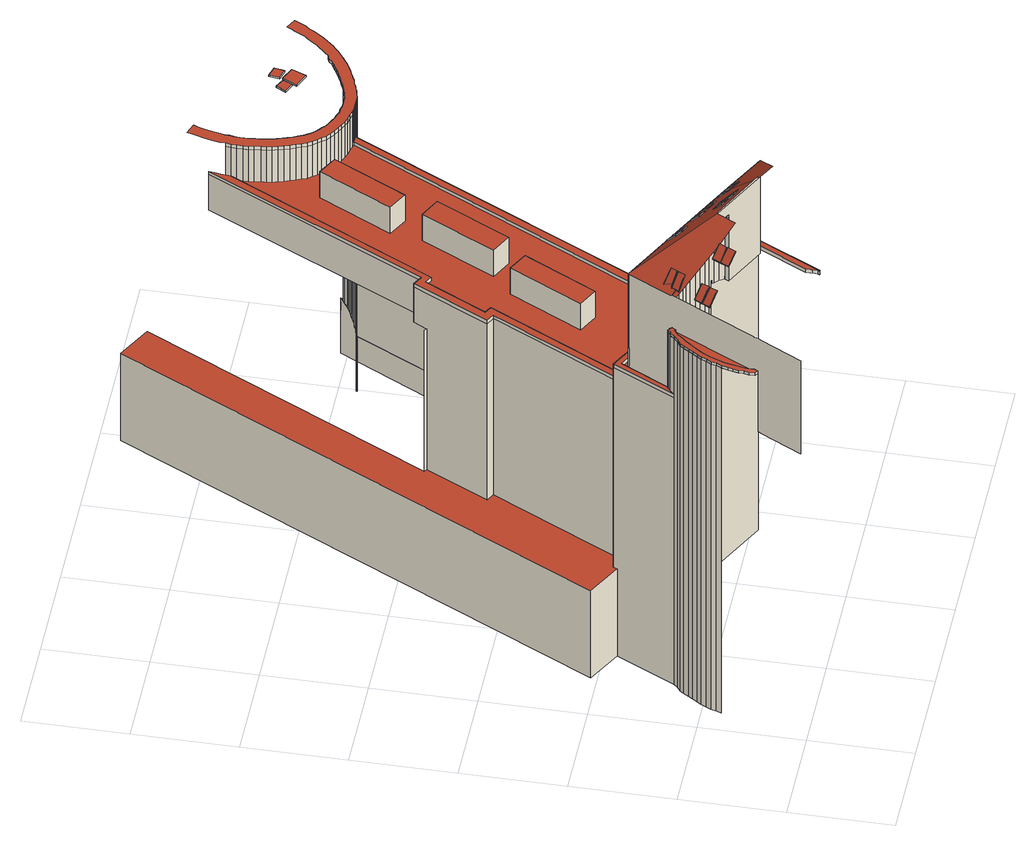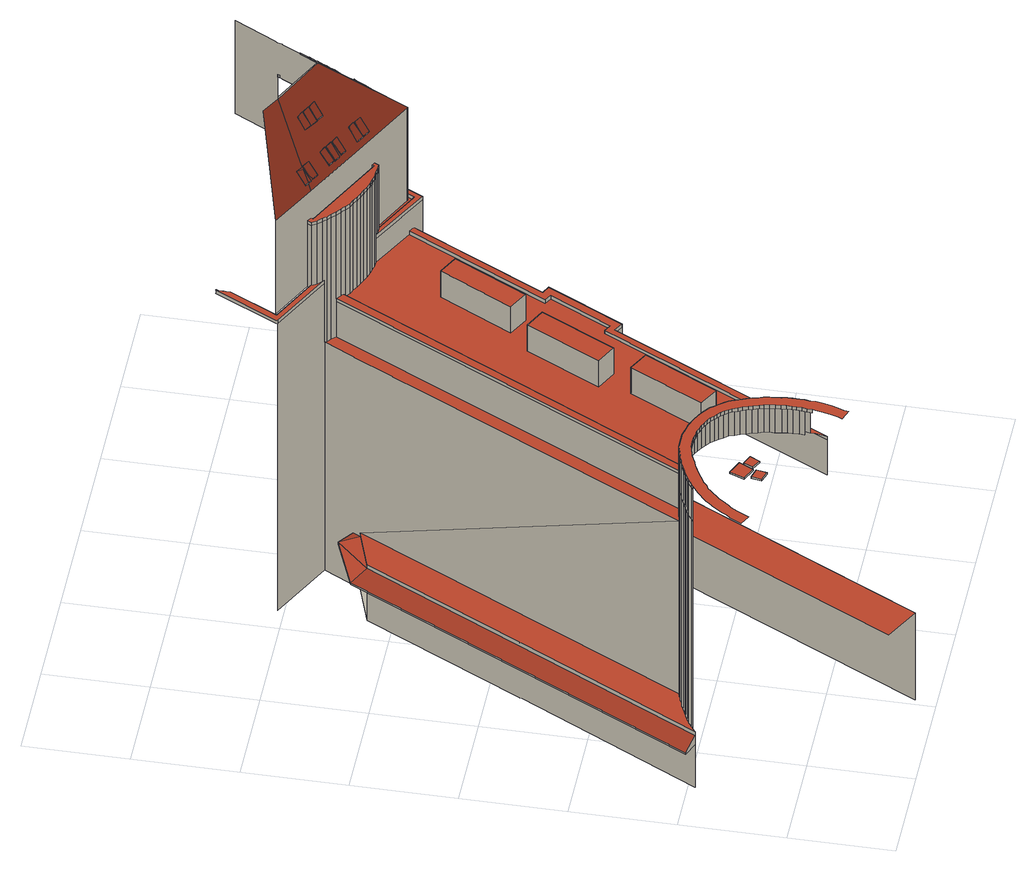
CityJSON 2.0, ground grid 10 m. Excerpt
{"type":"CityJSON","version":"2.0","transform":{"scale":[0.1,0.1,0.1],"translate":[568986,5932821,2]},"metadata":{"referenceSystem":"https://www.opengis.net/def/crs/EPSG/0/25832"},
"CityObjects":{
"building1":{"type":"Building","attributes":{"Grundfläche 2D":"5160.210936","Grundhöhe NN":"2.251"},"children":["building1-1","building1-2","building1-3","building1-4","building1-5","building1-6","building1-7","building1-8","building1-9","building1-10","building1-11","building1-12","building1-13","building1-14","building1-15","building1-16","building1-17","building1-18","building1-19","building1-20","building1-21","building1-22","building1-23"],"geometry":[{"type":"MultiSurface","lod":"3","boundaries":[[[0,1,2,3]],[[1,4,5,2]],[[4,6,7,5]],[[6,8,9,7]],[[8,10,11,9]],[[12,13,14,15,16,17,18,19,20,21,22,23,24,10,8,6,4,1,0,25,26,27,28,29,30,31,32,33,34]],[[10,24,35,11]],[[24,23,36,35]],[[13,12,34,33,32,37,38,39,40,41,42,43,44,45,46,47,48,49,50,51]],[[23,22,52,36]],[[22,21,53,52]],[[21,20,54,53]],[[19,55,56,57,54,20]],[[56,55,19,18,58,59]],[[60,59,58,18,17,16,61,62]],[[62,61,16,15,14,13,51,63,64]],[[65,46,65,66]],[[45,67,68,69,70,48,47,46],[65,46,65,66]],[[71,57,56,72,73,74,75,76,77]],[[76,78,79,77]],[[80,81,82,74,73,72,56,59,60,62,64,63,51,50,49,83,84]],[[85,86,87,88,75,74,82,89,90]],[[91,70,69,92,93]],[[94,95,84,83,96]],[[94,96,97,98]],[[99,100,101,102]],[[103,104,94,98,105,106]],[[80,84,95,94,104,103,107,81]],[[90,108,109,85]],[[81,107,103,110,111,82]],[[110,103,106,112]],[[111,110,113,114,89,82]],[[115,116,88,87]],[[113,110,112,117]],[[118,119,114,113]],[[118,113,117,120]],[[121,122,119,118]],[[121,118,120,123]],[[124,48,70,91,125,126]],[[127,128,122,121]],[[100,129,130,101]],[[127,121,123,131]],[[132,133,128,127]],[[132,127,131,134]],[[115,87,86,135]],[[136,137,133,132]],[[136,132,134,138]],[[129,100,99,139]],[[140,141,137,136]],[[142,143,144,139,99,102,97,96,83,49,48,124,145,146,147]],[[148,149,150,151,152,153,154,155,156,157,158,159,138,134,131,123,120,117,112,106,105,98,97,102,101,130,144,143,160,161]],[[140,136,138,159]],[[162,163,141,140]],[[162,140,159,158]],[[164,165,163,162]],[[164,162,158,157]],[[166,167,165,164]],[[166,164,157,156]],[[91,168,145,124,126,125]],[[169,167,166,170,171,172,173]],[[171,170,166,156,155,154]],[[171,174,175,172]],[[176,177,178,179]],[[126,124,126,125]],[[174,171,154,153]],[[175,174,180,181,182,183]],[[180,174,153,152]],[[184,185,181,180]],[[180,152,151,184]],[[129,139,144,130]],[[186,187,188,184,151,150,149,148]],[[189,190,191,185,184,188,187,186,192,193]],[[193,192,186,194,195,196]],[[194,186,148,161]],[[197,115,135,198]],[[142,199,160,143]],[[197,200,116,115]],[[199,142,147,201,202]],[[196,195,194,199,202,201]],[[199,194,161,160]],[[177,203,204,178]],[[88,116,200,205,206,207,208,78,76,75]],[[176,209,203,177]],[[78,208,210,79]],[[211,109,108,212]],[[213,214,215,191,190]],[[209,176,179,216]],[[217,197,198,218]],[[205,200,197,217,219,220]],[[221,211,212,222]],[[191,215,223,224,225,226,227,228]],[[203,209,216,204]],[[229,206,205,220]],[[230,231,226,225,224,223,232,233]],[[234,235,219,217]],[[236,221,222,237]],[[234,217,218,238]],[[198,135,86,85,109,211,221,236,239,240,241,242,243,238,218]],[[244,245,246,247]],[[245,248,249,246]],[[244,250,248,245]],[[250,244,247,251]],[[227,252,253,254,255,256,257,182,181,185,191,228]],[[133,137,141,163,165,167,169,258,259,260,261,262,263,264,265,266,267,268,269,270,271,272,273,274,275,276,277,278,279,280,281,282,283,284,237,222,212,108,90,89,114,119,122,128],[249,251,247,246],[178,204,216,179],[285,286,287,288]],[[248,250,251,249]],[[237,284,239,236]],[[289,290,291,292,293,175,183]],[[294,295,235,234]],[[291,290,289,183,182,257,256]],[[296,297,285,288]],[[169,173,298,258]],[[173,172,175,293,292,299,298]],[[296,300,301,297]],[[294,234,238,243]],[[286,285,297,301]],[[300,296,288,287]],[[287,286,301,300]],[[302,231,230,233,232,303,304,305,306,307,308,309,310,311]],[[312,276,275,313]],[[312,313,314,315]],[[313,316,317,314]],[[318,277,276,312]],[[313,275,274,316]],[[318,312,315,319]],[[316,320,321,317]],[[322,278,277,318]],[[316,274,273,320]],[[322,318,319,323]],[[320,324,325,321]],[[326,279,278,322]],[[320,273,272,324]],[[326,322,323,327]],[[324,328,329,325]],[[330,280,279,326]],[[324,272,271,328]],[[330,326,327,331]],[[328,332,333,329]],[[334,281,280,330]],[[328,271,270,332]],[[334,330,331,335]],[[336,282,281,334]],[[332,337,338,333]],[[336,334,335,339]],[[332,270,269,337]],[[340,283,282,336]],[[340,336,339,341]],[[337,342,343,338]],[[337,269,268,342]],[[344,239,284,283,340]],[[344,340,341,345]],[[342,346,347,343]],[[342,268,267,346]],[[348,240,239,344]],[[349,348,344,345]],[[346,350,351,347]],[[346,267,266,350]],[[352,353,354,355]],[[353,356,357,354]],[[358,352,355,359]],[[356,360,361,357]],[[362,358,359,363]],[[360,364,365,361]],[[366,362,363,367]],[[364,368,369,365]],[[370,366,367,371]],[[350,372,373,351]],[[368,374,375,369]],[[376,370,371,377]],[[350,266,265,372]],[[374,378,379,375]],[[380,376,377,381]],[[378,382,383,379]],[[384,380,381,385]],[[372,386,387,373]],[[372,265,264,386]],[[382,388,389,383]],[[390,384,385,391]],[[392,390,391,393]],[[388,394,395,389]],[[386,396,397,387]],[[386,264,263,396]],[[398,392,393,399]],[[394,400,401,395]],[[396,402,403,397]],[[396,263,262,402]],[[400,404,405,401]],[[404,406,407,405]],[[402,408,409,403]],[[402,262,261,408]],[[227,226,410,411,412,252]],[[406,413,414,407]],[[408,415,416,409]],[[408,261,260,415]],[[413,417,418,414]],[[415,419,420,416]],[[415,260,259,419]],[[417,421,422,418]],[[419,423,424,420]],[[419,259,258,423]],[[421,425,426,422]],[[423,258,298]],[[423,298,299,427]],[[424,423,427,428]],[[425,429,430,426]],[[427,299,292,431]],[[428,427,431,432]],[[433,434,435,436,437,438,439,440,441,410,226,231,302,311,310,309,442,443,444]],[[429,445,446,430]],[[431,447,448,432]],[[431,292,291,449,447]],[[291,256,255,449]],[[445,450,451,446]],[[447,452,453,448]],[[447,449,454,452]],[[449,255,254,454]],[[450,455,456,451]],[[457,458,459,460,461,349,345,341,339,335,331,327,323,319,315,314,317,321,325,329,333,338,343,347,351,373,387,397,403,409,416,420,424,428,432,448,453,462,463,464,465,466,467,468,469,470,471,472,473,474,475,476,477,478,479,480,481,482,483,484,485,486,487,488,489,490,491,492,493,494,495,496,497,498,499,500,501,502,503,504,505,506,507,508,509,510,511,512,513,514,515,516,517,455,450,445,429,425,421,417,413,406,404,400,394,388,382,378,374,368,364,360,356,353,352,358,362,366,370,376,380,384,390,392,398,518,519,520,521,522,523,524,525]],[[452,526,462,453]],[[452,454,527,526]],[[454,254,253,527]],[[455,517,528,456]],[[526,529,530,464,463,462]],[[531,441,532,533,527,253,252,412]],[[530,529,526,527,533,532]],[[441,531,411,410]],[[517,516,534,528]],[[530,535,536,466,465,464]],[[516,515,537,534]],[[536,535,530,532,538,539]],[[539,538,532,441,440,439]],[[515,514,540,537]],[[536,541,467,466]],[[536,539,542,541]],[[539,439,438,542]],[[514,513,543,540]],[[541,544,468,467]],[[541,542,545,544]],[[542,438,437,545]],[[513,512,546,543]],[[544,547,469,468]],[[544,545,548,547]],[[545,437,436,548]],[[512,511,549,546]],[[547,550,470,469]],[[547,548,551,550]],[[548,436,435,551]],[[511,510,552,549]],[[550,553,471,470]],[[550,551,554,553]],[[551,435,434,554]],[[510,509,555,552]],[[553,556,472,471]],[[553,554,557,556]],[[554,434,433,557]],[[509,508,558,555]],[[556,559,473,472]],[[556,557,560,559]],[[557,433,444,560]],[[508,507,561,558]],[[559,562,474,473]],[[559,560,563,562]],[[560,444,443,563]],[[507,506,564,561]],[[562,565,475,474]],[[506,505,566,564]],[[562,563,567,565]],[[563,443,442,567]],[[505,504,568,566]]],"semantics":{"surfaces":[{"type":"WallSurface"},{"type":"RoofSurface"}],"values":[0,0,0,0,0,1,0,0,0,0,0,0,0,0,0,0,1,1,0,0,1,0,0,0,0,0,0,0,0,0,0,0,0,0,0,0,0,0,1,0,0,0,0,0,0,0,0,1,0,0,1,0,0,0,0,0,0,0,1,0,0,0,0,1,0,0,0,0,0,0,0,0,0,0,0,0,0,0,0,0,0,1,1,0,0,0,0,0,0,0,0,0,0,0,0,0,0,1,0,0,1,0,1,1,0,0,0,0,0,0,0,1,1,0,0,0,0,0,0,0,0,0,0,0,0,0,0,0,0,0,0,0,0,0,0,0,0,0,0,0,0,0,0,0,0,0,0,0,0,0,0,0,0,0,0,0,0,0,0,0,0,0,0,0,0,0,0,0,0,0,0,0,0,0,0,0,0,0,0,0,0,0,0,0,0,0,0,0,0,0,0,0,0,0,0,0,0,0,0,0,0,0,0,0,0,0,1,0,0,0,0,0,0,0,0,0,1,0,0,0,0,0,0,0,0,0,0,0,0,0,0,0,0,0,0,0,0,0,0,0,0,0,0,0,0,0,0,0,0,0,0,0,0,0,0,0,0,0,0,0,0,0,0,0,0,0,0,0]}}]},
"building1-1":{"type":"BuildingInstallation","parents":["building1"],"geometry":[{"type":"MultiSurface","lod":"3","boundaries":[[[569,570,571,572,573,574,575,576,577,578,579,580,581,582,583,584,585,586,587,588,589,590,591,592,593,594,595,596,597,598,599,600,601,602,603,604,605,606,607,608,609,610,611,612,613,614,615,616]],[[617,12,587,586]],[[588,587,12,13]],[[13,14,15,16,591,590,589,588]],[[16,17,18,593,592,591]],[[18,19,594,593]],[[19,20,595,594]],[[20,21,596,595]],[[597,596,21,22]],[[598,597,22,23]],[[23,24,599,598]],[[24,10,600,599]],[[10,8,601,600]],[[602,601,8,6]],[[6,4,603,602]],[[4,1,604,603]],[[1,0,605,604]],[[0,25,606,605]],[[25,26,607,606]],[[26,27,608,607]],[[609,608,27,28]],[[28,29,610,609]],[[30,611,610,29]],[[30,31,32,613,612,611]],[[614,613,32,33]],[[614,33,618,615]],[[616,615,618,619]],[[569,616,619,620]],[[570,569,620,621]],[[571,570,621,622]],[[572,571,622,623]],[[573,572,623,624]],[[574,573,624,625]],[[575,574,625,626]],[[576,575,626,627]],[[577,576,627,628]],[[578,577,628,629]],[[579,578,629,630]],[[580,579,630,631]],[[581,580,631,632]],[[582,581,632,633]],[[583,582,633,634]],[[584,583,634,635]],[[635,636,585,584]],[[586,585,636,617]]],"semantics":{"surfaces":[{"type":"RoofSurface"},{"type":"WallSurface"}],"values":[0,1,1,1,1,1,1,1,1,1,1,1,1,1,1,1,1,1,1,1,1,1,1,1,1,1,1,1,1,1,1,1,1,1,1,1,1,1,1,1,1,1,1,1,1]}}]},
"building1-2":{"type":"BuildingInstallation","parents":["building1"],"geometry":[{"type":"MultiSurface","lod":"3","boundaries":[[[637,638,639,640]],[[639,638,641,642]],[[640,639,642,643]],[[637,640,643,644]],[[638,637,644,641]]],"semantics":{"surfaces":[{"type":"RoofSurface"},{"type":"WallSurface"}],"values":[0,1,1,1,1]}}]},
"building1-3":{"type":"BuildingInstallation","parents":["building1"],"geometry":[{"type":"MultiSurface","lod":"3","boundaries":[[[645,646,647,648,649]],[[650,651,647,646]],[[652,653,649,648]],[[653,654,650,646,645,649]],[[648,647,651,652]]],"semantics":{"surfaces":[{"type":"RoofSurface"},{"type":"WallSurface"}],"values":[0,1,1,1,1]}}]},
"building1-4":{"type":"BuildingInstallation","parents":["building1"],"geometry":[{"type":"MultiSurface","lod":"3","boundaries":[[[655,656,657,658]],[[658,657,659,660]],[[655,658,660,661]],[[661,662,656,655]],[[657,656,662,659]]],"semantics":{"surfaces":[{"type":"RoofSurface"},{"type":"WallSurface"}],"values":[0,1,1,1,1]}}]},
"building1-5":{"type":"BuildingInstallation","parents":["building1"],"geometry":[{"type":"MultiSurface","lod":"3","boundaries":[[[663,664,665,666,667,668,669]],[[670,66,671,672,663,669,668,667]],[[664,663,672,673]],[[665,664,673,674]],[[670,667,666,665,674,65]]],"semantics":{"surfaces":[{"type":"RoofSurface"},{"type":"WallSurface"}],"values":[0,1,1,1,1]}}]},
"building1-6":{"type":"BuildingInstallation","parents":["building1"],"geometry":[{"type":"MultiSurface","lod":"3","boundaries":[[[675,676,658,677,678]],[[658,676,679,660]],[[660,680,677,658]],[[678,677,680,67]],[[676,675,678,67,679]]],"semantics":{"surfaces":[{"type":"RoofSurface"},{"type":"WallSurface"}],"values":[0,1,1,1,1]}}]},
"building1-7":{"type":"BuildingInstallation","parents":["building1"],"geometry":[{"type":"MultiSurface","lod":"3","boundaries":[[[681,682,683,684]],[[681,684,685,686]],[[687,685,684,683]],[[682,681,686,688]],[[688,687,683,682]]],"semantics":{"surfaces":[{"type":"RoofSurface"},{"type":"WallSurface"}],"values":[0,1,1,1,1]}}]},
"building1-8":{"type":"BuildingInstallation","parents":["building1"],"geometry":[{"type":"MultiSurface","lod":"3","boundaries":[[[61,689,690,691,95,692,107,111,693,694,695,55,58,696]],[[64,697,690,689]],[[84,95,691,690,697,698]],[[107,692,95,84,80,81]],[[107,81,82,111]],[[82,74,693,111]],[[74,73,72,56,55,695,694,693]],[[55,56,59,58]],[[61,696,58,59,60,62]],[[61,62,64,689]]],"semantics":{"surfaces":[{"type":"RoofSurface"},{"type":"WallSurface"}],"values":[0,1,1,1,1,1,1,1,1,1]}}]},
"building1-9":{"type":"BuildingInstallation","parents":["building1"],"geometry":[{"type":"MultiSurface","lod":"3","boundaries":[[[699,700,701,702]],[[701,700,703,704]],[[702,701,704,705]],[[699,702,705,706]],[[700,699,706,703]]],"semantics":{"surfaces":[{"type":"RoofSurface"},{"type":"WallSurface"}],"values":[0,1,1,1,1]}}]},
"building1-10":{"type":"BuildingInstallation","parents":["building1"],"geometry":[{"type":"MultiSurface","lod":"3","boundaries":[[[707,708,709,710]],[[711,712,710,709]],[[707,710,712,713]],[[713,714,708,707]],[[709,708,714,711]]],"semantics":{"surfaces":[{"type":"RoofSurface"},{"type":"WallSurface"}],"values":[0,1,1,1,1]}}]},
"building1-11":{"type":"BuildingInstallation","parents":["building1"],"geometry":[{"type":"MultiSurface","lod":"3","boundaries":[[[715,716,717,718]],[[718,717,719,720]],[[715,718,720,721]],[[716,715,721,722]],[[717,716,722,719]]],"semantics":{"surfaces":[{"type":"RoofSurface"},{"type":"WallSurface"}],"values":[0,1,1,1,1]}}]},
"building1-12":{"type":"BuildingInstallation","parents":["building1"],"geometry":[{"type":"MultiSurface","lod":"3","boundaries":[[[723,724,725,726]],[[727,728,726,725]],[[723,726,728,729]],[[729,730,724,723]],[[725,724,730,727]]],"semantics":{"surfaces":[{"type":"RoofSurface"},{"type":"WallSurface"}],"values":[0,1,1,1,1]}}]},
"building1-13":{"type":"BuildingInstallation","parents":["building1"],"geometry":[{"type":"MultiSurface","lod":"3","boundaries":[[[731,732,724,733]],[[733,724,730,734]],[[731,733,734,735]],[[732,731,735,736]],[[724,732,736,730]]],"semantics":{"surfaces":[{"type":"RoofSurface"},{"type":"WallSurface"}],"values":[0,1,1,1,1]}}]},
"building1-14":{"type":"BuildingInstallation","parents":["building1"],"geometry":[{"type":"MultiSurface","lod":"3","boundaries":[[[737,738,739,740]],[[741,742,740,739]],[[737,740,742,743]],[[743,744,738,737]],[[739,738,744,741]]],"semantics":{"surfaces":[{"type":"RoofSurface"},{"type":"WallSurface"}],"values":[0,1,1,1,1]}}]},
"building1-15":{"type":"BuildingInstallation","parents":["building1"],"geometry":[{"type":"MultiSurface","lod":"3","boundaries":[[[745,746,747,748]],[[749,750,748,747]],[[745,748,750,751]],[[751,752,746,745]],[[747,746,752,749]]],"semantics":{"surfaces":[{"type":"RoofSurface"},{"type":"WallSurface"}],"values":[0,1,1,1,1]}}]},
"building1-16":{"type":"BuildingInstallation","parents":["building1"],"geometry":[{"type":"MultiSurface","lod":"3","boundaries":[[[753,754,755,756]],[[755,754,757,758]],[[756,755,758,759]],[[753,756,759,760]],[[754,753,760,757]]],"semantics":{"surfaces":[{"type":"RoofSurface"},{"type":"WallSurface"}],"values":[0,1,1,1,1]}}]},
"building1-17":{"type":"BuildingInstallation","parents":["building1"],"geometry":[{"type":"MultiSurface","lod":"3","boundaries":[[[761,762,763,764]],[[764,763,765,766]],[[761,764,766,767]],[[762,761,767,768]],[[763,762,768,765]]],"semantics":{"surfaces":[{"type":"RoofSurface"},{"type":"WallSurface"}],"values":[0,1,1,1,1]}}]},
"building1-18":{"type":"BuildingInstallation","parents":["building1"],"geometry":[{"type":"MultiSurface","lod":"3","boundaries":[[[769,770,771]],[[772,773,774,769,771]],[[772,771,775]],[[775,771,770,776,125,777]],[[772,775,777,778]],[[773,772,778,779]],[[779,780,126,769,774,773]],[[770,769,126,776]]],"semantics":{"surfaces":[{"type":"RoofSurface"},{"type":"WallSurface"}],"values":[0,0,0,1,1,1,1,1]}}]},
"building1-19":{"type":"BuildingInstallation","parents":["building1"],"geometry":[{"type":"MultiSurface","lod":"3","boundaries":[[[192,195,202,781,782,783,784,785,786,787,788,789,790,791]],[[192,791,790,190,189,193]],[[192,193,196,195]],[[195,196,201,202]],[[201,792,781,202]],[[792,793,782,781]],[[784,783,782,793,794,795]],[[795,796,785,784]],[[785,796,797,786]],[[797,798,799,213,789,788,787,786]],[[213,190,790,789]]],"semantics":{"surfaces":[{"type":"RoofSurface"},{"type":"WallSurface"}],"values":[0,1,1,1,1,1,1,1,1,1,1]}}]},
"building1-20":{"type":"BuildingInstallation","parents":["building1"],"geometry":[{"type":"MultiSurface","lod":"3","boundaries":[[[308,800,230,801,802]],[[225,803,230]],[[803,801,230]],[[225,804,803]],[[308,307,800]],[[224,805,804,225]],[[803,804,805,806]],[[800,307,233,230]],[[230,233,224,225]],[[801,803,806,807]],[[802,801,807,808]],[[308,802,808,307]],[[233,307,808,807,806,805,224]]],"semantics":{"surfaces":[{"type":"RoofSurface"},{"type":"WallSurface"},{"type":"OuterCeilingSurface"}],"values":[0,0,0,0,1,1,1,1,1,1,1,1,2]}}]},
"building1-21":{"type":"BuildingInstallation","parents":["building1"],"geometry":[{"type":"MultiSurface","lod":"3","boundaries":[[[809,810,811,812]],[[812,811,813,814]],[[809,812,814,815]],[[810,809,815,816]],[[811,810,816,813]]],"semantics":{"surfaces":[{"type":"RoofSurface"},{"type":"WallSurface"}],"values":[0,1,1,1,1]}}]},
"building1-22":{"type":"BuildingInstallation","parents":["building1"],"geometry":[{"type":"MultiSurface","lod":"3","boundaries":[[[817,818,819,820]],[[818,817,821,822]],[[819,818,822,823]],[[820,819,823,824]],[[817,820,824,821]]],"semantics":{"surfaces":[{"type":"RoofSurface"},{"type":"WallSurface"}],"values":[0,1,1,1,1]}}]},
"building1-23":{"type":"BuildingInstallation","parents":["building1"],"geometry":[{"type":"MultiSurface","lod":"3","boundaries":[[[825,826,827,828]],[[828,827,829,830]],[[825,828,830,831]],[[826,825,831,832]],[[827,826,832,829]]],"semantics":{"surfaces":[{"type":"RoofSurface"},{"type":"WallSurface"}],"values":[0,1,1,1,1]}}]}
},
"vertices":[
[24,82,415],[26,87,415],[26,87,3],[24,82,3],[27,92,415],[27,92,3],[30,97,415],[30,97,3],[32,102,415],[32,102,3],[35,106,415],[35,106,3],[65,131,415],[67,135,415],[65,137,415],[63,137,415],[63,138,415],[60,135,415],[59,135,415],[55,131,415],[51,127,415],[47,124,415],[44,120,415],[41,115,415],[38,111,415],[22,76,415],[21,71,415],[20,66,415],[20,61,415],[19,56,415],[19,50,415],[21,49,415],[23,48,415],[24,52,415],[25,53,415],[38,111,3],[41,115,3],[23,48,345],[21,45,345],[0,5,345],[0,5,456],[21,45,456],[23,48,456],[24,52,456],[25,53,456],[65,131,456],[67,135,456],[67,136,456],[89,179,456],[89,179,345],[67,136,345],[67,135,345],[44,120,3],[47,124,3],[51,127,3],[55,131,349],[55,131,345],[55,131,3],[59,135,349],[59,135,345],[60,135,345],[63,138,349],[63,138,345],[65,137,345],[63,137,345],[70,132,460],[73,127,466],[93,96,501],[105,84,518],[114,102,518],[114,102,519],[57,135,3],[57,135,345],[84,188,345],[86,192,345],[86,192,107],[84,188,107],[84,188,3],[50,206,107],[50,206,3],[136,161,345],[140,161,345],[146,160,345],[133,157,345],[135,161,345],[103,183,321],[97,186,321],[97,186,317],[97,186,107],[146,160,317],[103,183,317],[168,75,518],[114,102,520],[168,75,520],[135,161,420],[135,161,349],[133,157,420],[133,157,424],[135,161,424],[136,155,420],[137,157,420],[137,157,424],[136,155,424],[140,161,420],[136,161,420],[136,161,424],[140,161,424],[140,161,349],[174,320,317],[174,320,321],[146,160,420],[146,160,349],[146,160,424],[151,160,420],[151,160,317],[164,316,317],[164,316,107],[151,160,424],[156,159,420],[156,159,317],[156,159,424],[161,158,420],[161,158,317],[161,158,424],[217,114,456],[206,105,470],[213,111,461],[167,156,420],[167,156,317],[218,116,420],[218,116,424],[167,156,424],[172,154,420],[172,154,317],[172,154,424],[164,316,321],[177,152,420],[177,152,317],[177,152,424],[217,114,420],[182,150,420],[182,150,317],[221,111,420],[221,111,424],[217,114,424],[263,90,456],[263,90,345],[221,111,345],[216,124,424],[215,125,424],[214,126,424],[213,128,424],[209,131,424],[205,135,424],[201,138,424],[198,140,424],[196,142,424],[192,145,424],[187,147,424],[182,150,424],[223,115,424],[220,120,424],[187,147,420],[187,147,317],[192,145,420],[192,145,317],[196,142,420],[196,142,317],[187,65,518],[198,140,317],[198,140,420],[201,138,420],[201,138,321],[198,140,321],[205,135,420],[205,135,321],[182,226,348],[163,236,348],[163,236,317],[182,226,317],[209,131,420],[209,131,275],[205,135,275],[205,135,317],[213,128,420],[213,128,275],[216,124,420],[215,125,420],[214,126,420],[215,125,345],[214,126,345],[214,126,275],[216,124,349],[216,124,345],[220,120,420],[220,120,349],[220,120,345],[156,320,317],[156,320,321],[223,115,420],[156,320,107],[223,115,345],[223,115,349],[200,307,348],[200,307,317],[187,381,107],[184,383,107],[328,662,107],[294,680,107],[219,297,348],[294,680,3],[167,324,321],[167,324,317],[276,94,345],[276,94,3],[214,126,3],[219,297,317],[194,394,317],[194,394,321],[194,394,275],[187,381,275],[198,384,321],[198,384,317],[233,162,3],[233,162,54],[233,162,65],[233,162,69],[398,483,275],[233,162,275],[184,383,275],[275,176,65],[275,176,69],[275,176,3],[275,176,54],[203,389,317],[203,389,275],[205,380,321],[205,380,317],[203,389,321],[309,582,321],[310,587,321],[310,592,321],[311,598,321],[312,603,321],[241,316,348],[221,326,348],[221,326,317],[241,316,317],[258,398,348],[258,398,317],[278,388,348],[278,388,317],[399,484,275],[397,483,275],[392,482,275],[387,482,275],[382,482,275],[229,181,275],[375,482,317],[372,483,317],[367,484,317],[362,485,317],[357,487,317],[352,489,317],[348,491,317],[343,494,317],[339,497,317],[335,500,317],[332,504,317],[329,507,317],[326,511,317],[323,515,317],[321,520,317],[319,525,317],[317,530,317],[315,535,317],[314,540,317],[312,545,317],[311,550,317],[311,555,317],[310,561,317],[309,566,317],[309,571,317],[309,577,317],[309,582,317],[262,428,317],[299,499,317],[318,489,317],[281,418,317],[205,136,317],[381,479,317],[382,482,317],[382,482,321],[381,479,321],[312,603,317],[312,603,275],[281,418,348],[262,428,348],[375,482,321],[377,482,321],[318,489,348],[299,499,348],[354,329,69],[354,329,3],[355,330,3],[355,331,3],[447,507,3],[447,507,54],[447,507,65],[447,507,69],[355,331,69],[355,330,69],[314,540,355],[315,535,355],[315,535,359],[314,540,359],[317,530,355],[317,530,359],[312,545,355],[312,545,359],[319,525,355],[319,525,359],[311,550,355],[311,550,359],[321,520,355],[321,520,359],[311,555,355],[311,555,359],[323,515,355],[323,515,359],[310,561,355],[310,561,359],[326,511,355],[326,511,359],[309,566,355],[309,566,359],[309,571,355],[329,507,355],[329,507,359],[309,571,359],[309,577,355],[309,577,359],[332,504,355],[332,504,359],[309,582,355],[309,582,359],[335,500,355],[335,500,359],[310,587,355],[310,587,359],[339,497,355],[339,497,359],[324,543,359],[326,538,359],[326,538,355],[324,543,355],[327,534,359],[327,534,355],[323,547,359],[323,547,355],[329,529,359],[329,529,355],[322,552,359],[322,552,355],[331,525,359],[331,525,355],[321,557,359],[321,557,355],[333,520,359],[333,520,355],[321,562,359],[321,562,355],[343,494,355],[343,494,359],[335,517,359],[335,517,355],[320,567,359],[320,567,355],[337,514,359],[337,514,355],[320,572,359],[320,572,355],[340,511,359],[340,511,355],[320,576,359],[320,576,355],[348,491,355],[348,491,359],[343,508,359],[343,508,355],[320,581,359],[320,581,355],[321,586,359],[321,586,355],[346,506,359],[346,506,355],[352,489,355],[352,489,359],[321,591,359],[321,591,355],[349,503,359],[349,503,355],[357,487,355],[357,487,359],[353,501,359],[353,501,355],[357,499,359],[357,499,355],[362,485,355],[362,485,359],[398,483,69],[398,483,3],[399,484,3],[361,497,359],[361,497,355],[367,484,355],[367,484,359],[365,496,359],[365,496,355],[372,483,355],[372,483,359],[369,494,359],[369,494,355],[375,482,355],[375,482,359],[374,494,359],[374,494,355],[377,482,355],[377,482,359],[378,493,359],[378,493,355],[382,482,355],[382,482,359],[432,497,69],[428,495,69],[424,493,69],[419,491,69],[415,489,69],[411,488,69],[407,486,69],[403,485,69],[402,484,69],[443,504,69],[440,502,69],[436,499,69],[382,493,359],[382,493,355],[387,482,355],[387,482,359],[387,482,317],[387,493,359],[387,493,355],[392,482,355],[392,482,359],[392,482,317],[391,493,359],[391,493,355],[315,613,359],[313,608,359],[312,603,359],[311,598,359],[310,592,359],[397,483,359],[399,484,359],[402,484,359],[403,485,359],[407,486,359],[411,488,359],[415,489,359],[419,491,359],[424,493,359],[428,495,359],[432,497,359],[436,499,359],[440,502,359],[443,504,359],[447,507,359],[451,510,359],[454,513,359],[458,516,359],[461,519,359],[464,523,359],[466,525,359],[467,526,359],[470,530,359],[472,533,359],[475,537,359],[477,541,359],[480,545,359],[482,548,359],[484,552,359],[486,556,359],[476,561,359],[474,557,359],[472,554,359],[470,550,359],[466,543,359],[463,540,359],[461,537,359],[458,533,359],[456,530,359],[453,527,359],[450,524,359],[447,521,359],[444,518,359],[440,516,359],[437,513,359],[433,511,359],[430,509,359],[426,507,359],[423,505,359],[419,503,359],[415,501,359],[411,500,359],[407,498,359],[403,496,359],[399,495,359],[395,494,359],[322,596,359],[323,600,359],[324,605,359],[325,610,359],[327,616,359],[329,620,359],[318,624,359],[317,619,359],[397,483,355],[397,483,317],[395,494,355],[399,484,355],[402,484,355],[402,484,3],[402,484,317],[399,484,317],[399,495,355],[403,485,355],[407,486,355],[403,496,355],[403,485,317],[407,486,317],[407,498,355],[411,488,355],[411,488,317],[411,500,355],[415,489,355],[415,489,317],[415,501,355],[419,491,355],[419,491,317],[419,503,355],[424,493,355],[424,493,317],[423,505,355],[428,495,355],[428,495,317],[426,507,355],[432,497,355],[432,497,317],[430,509,355],[436,499,355],[436,499,317],[433,511,355],[440,502,355],[440,502,317],[437,513,355],[443,504,355],[440,516,355],[443,504,317],[444,518,355],
[24,60,418],[25,65,418],[26,70,418],[27,75,418],[28,80,418],[30,85,418],[32,90,418],[34,95,418],[36,99,418],[39,104,418],[42,108,418],[45,112,418],[48,116,418],[51,120,418],[55,124,418],[58,128,418],[62,131,418],[63,132,418],[65,131,418],[67,135,418],[65,137,418],[63,137,418],[63,138,418],[60,135,418],[59,135,418],[55,131,418],[51,127,418],[47,124,418],[44,120,418],[41,115,418],[38,111,418],[35,106,418],[32,102,418],[30,97,418],[27,92,418],[26,87,418],[24,82,418],[22,76,418],[21,71,418],[20,66,418],[20,61,418],[19,56,418],[19,50,418],[21,49,418],[23,48,418],[24,52,418],[24,53,418],[24,55,418],[63,132,415],[24,53,415],[24,55,415],[24,60,415],[25,65,415],[26,70,415],[27,75,415],[28,80,415],[30,85,415],[32,90,415],[34,95,415],[36,99,415],[39,104,415],[42,108,415],[45,112,415],[48,116,415],[51,120,415],[55,124,415],[58,128,415],[62,131,415],
[56,105,461],[52,98,461],[62,93,473],[65,100,473],[52,98,460],[62,93,472],[65,100,472],[56,105,460],
[57,107,461],[56,106,461],[66,101,473],[69,108,473],[60,113,461],[56,106,460],[66,101,472],[69,108,472],[60,113,460],[57,107,460],
[76,85,491],[85,80,502],[89,88,502],[80,93,491],[89,88,501],[80,93,490],[76,85,490],[85,80,501],
[78,125,473],[81,132,473],[72,136,461],[70,132,461],[68,129,461],[73,127,468],[74,127,468],[68,129,460],[74,127,467],[78,125,472],[81,132,472],[72,136,460],
[92,97,501],[84,101,491],[89,89,502],[93,96,502],[84,101,490],[89,89,501],
[73,137,461],[82,133,473],[85,139,473],[76,144,461],[76,144,460],[73,137,460],[85,139,472],[82,133,472],
[63,137,349],[88,185,349],[92,183,349],[136,161,349],[86,192,349],[84,188,349],[57,135,349],[60,135,349],[88,185,345],[92,183,345],
[136,139,473],[141,148,461],[134,152,462],[129,143,473],[141,148,460],[134,152,461],[129,143,472],[136,139,472],
[154,101,501],[159,109,490],[152,113,490],[147,104,501],[152,113,489],[147,104,500],[154,101,500],[159,109,489],
[144,135,473],[149,144,461],[142,148,462],[137,138,473],[142,148,461],[137,138,472],[144,135,472],[149,144,460],
[162,97,501],[167,105,490],[160,109,490],[155,100,501],[160,109,489],[155,100,500],[162,97,500],[167,105,489],
[170,93,501],[174,101,490],[163,96,501],[163,96,500],[170,93,500],[174,101,489],
[166,124,473],[170,133,462],[164,136,462],[159,127,473],[164,136,461],[159,127,472],[166,124,472],[170,133,461],
[174,120,473],[179,129,462],[172,132,461],[167,123,473],[172,132,460],[167,123,472],[174,120,472],[179,129,461],
[182,116,473],[186,125,462],[179,128,462],[175,119,473],[186,125,461],[179,128,461],[175,119,472],[182,116,472],
[204,104,473],[208,113,461],[201,117,462],[197,108,473],[201,117,461],[197,108,472],[204,104,472],[208,113,460],
[213,111,462],[210,113,462],[206,105,471],[212,100,473],[217,109,462],[215,110,462],[205,104,473],[210,113,461],[205,104,472],[212,100,472],[217,109,461],[215,110,461],
[269,92,349],[245,45,349],[245,41,349],[245,39,349],[245,34,349],[244,32,349],[245,32,349],[276,93,349],[276,94,349],[214,126,349],[215,125,349],[269,92,345],[245,45,345],[245,41,345],[245,39,345],[245,34,345],[244,32,345],[245,32,345],[276,93,345],
[441,496,65],[287,163,56],[462,501,56],[234,142,56],[229,155,65],[229,155,54],[234,142,54],[287,163,54],[462,501,54],
[392,547,357],[402,543,357],[406,552,357],[397,557,357],[406,552,355],[397,557,355],[392,547,355],[402,543,355],
[409,553,357],[402,539,357],[416,533,357],[422,547,357],[409,553,355],[402,539,355],[416,533,355],[422,547,355],
[421,563,357],[411,566,357],[409,556,357],[419,553,357],[409,556,355],[419,553,355],[421,563,355],[411,566,355]
]}
